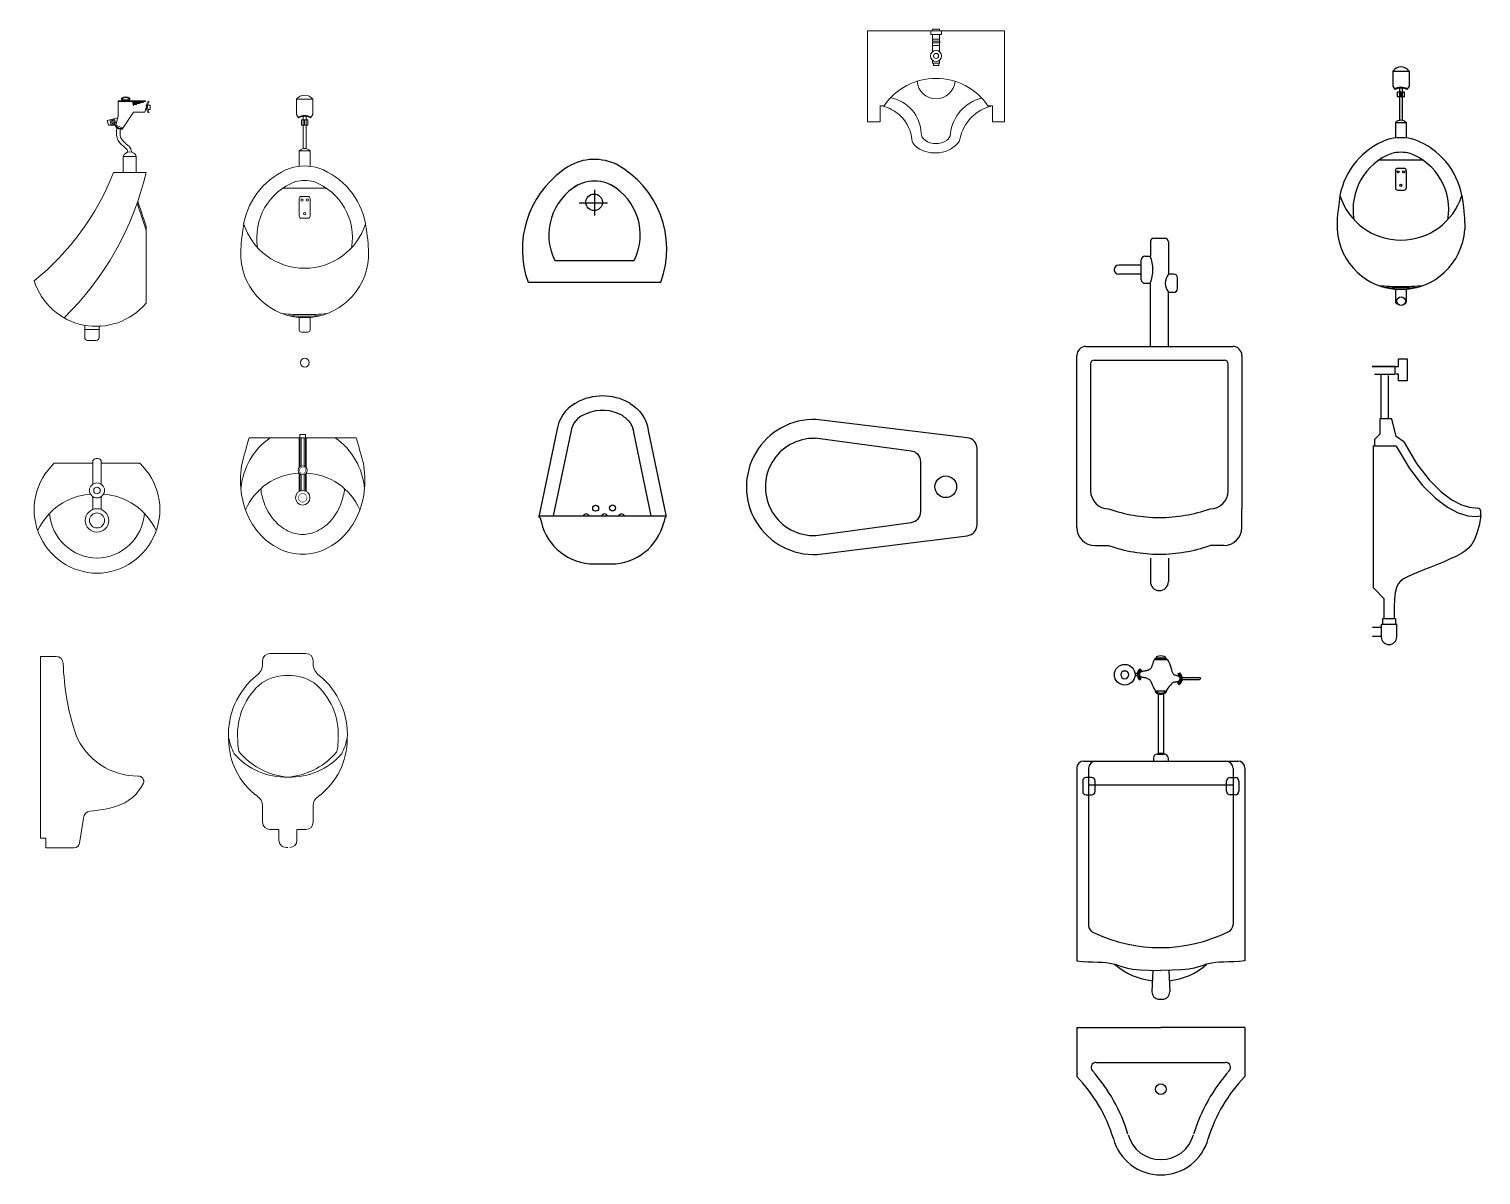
# Model space of a CAD drawing. Header units: inches. Extents: x 242965 to 445791, y 236206 to 423703.
# Drawn here: x 317651 to 321673, y 353736 to 356911 of the extents above; entities that cross this region are included whole.
import ezdxf

# ---------------------------------------------------------------- set-up
doc = ezdxf.new("R2010")
doc.units = ezdxf.units.IN
doc.header["$MEASUREMENT"] = 0
doc.layers.add('9', color=251, linetype='Continuous', lineweight=13)
for name, color, linetype in [('L1_', 7, 'Continuous'), ('SEC-VS2', 7, 'Continuous'), ('THIET-BI', 21, 'Continuous')]:
    doc.layers.add(name, color=color, linetype=linetype)

# ---------------------------------------------------------------- blocks, each defined once
blk = doc.blocks.new('A$C4B735736')
at = {"layer": 'THIET-BI'}
for p, q in [((199.8, 256), (199.8, 184)), ((157.8, 220), (235.8, 220)), ((89.8, 60), (310, 60))]:
    blk.add_line(p, q, dxfattribs=at)
blk.add_lwpolyline([(247.6, 331.1, 0.268007), (111.4, 308.7, 0.334548), (15.8, 0), (383.9, 0, 0.372324), (260.1, 326.4, 0.066802)], format="xyb", close=True, dxfattribs=at)
blk.add_circle((198.8, 221), 23, dxfattribs=at)
for centre, radius, start, end in [((231.9, 130.6), 158.7, 119.1032, 206.414), ((199.9, 180), 100, 51.3459, 129.0618), ((167.9, 130.6), 158.7, 333.586, 60.7014)]:
    blk.add_arc(centre, radius, start, end, dxfattribs=at)
blk = doc.blocks.new('A$C48CF390D')
at = {"layer": 'SEC-VS2', "color": 2}
for p, q in [((154.2, 649.7), (199.4, 649.7)), ((154.2, 649.7), (154.2, 607.9)), ((199.4, 649.7), (199.4, 607.9)), ((154.2, 607.9), (160.3, 598.4)), ((199.4, 607.9), (193.4, 598.4)), ((167.8, 592.6), (185.6, 592.6)), ((167.8, 578.2), (167.8, 592.6)), ((185.6, 578.2), (167.8, 578.2)), ((172.8, 602.5), (172.8, 513.3)), ((172.8, 598.1), (172.8, 597.7)), ((176.8, 592.6), (176.8, 578.2)), ((176.8, 592.6), (176.8, 578.2)), ((180.8, 602.5), (180.8, 513.3)), ((185.6, 592.6), (185.6, 578.2)), ((161.8, 507.2), (191.8, 507.2)), ((161.8, 507.2), (161.8, 464.2)), ((191.8, 507.2), (191.8, 464.2)), ((117, 403.9), (236.6, 403.9)), ((5.4, 286.5), (3.5, 272)), ((7.9, 305.1), (5.4, 286.5)), ((345.7, 305.1), (348.3, 286.5)), ((348.3, 286.5), (350.2, 272)), ((0.6, 242.5), (0.3, 233.6)), ((1.2, 251.1), (0.6, 242.5)), ((2.1, 260.5), (1.2, 251.1)), ((3.5, 272), (2.1, 260.5)), ((350.2, 272), (351.5, 260.5)), ((351.5, 260.5), (352.5, 251.1)), ((352.5, 251.1), (353.1, 242.5)), ((353.1, 242.5), (353.4, 233.6)), ((0.1, 223.4), (0, 210.7)), ((0.3, 233.6), (0.1, 223.4)), ((353.4, 233.6), (353.6, 223.4)), ((353.6, 223.4), (353.6, 210.7)), ((161.8, 45.4), (161.8, 10.7)), ((191.8, 45.4), (191.8, 10.7))]:
    blk.add_line(p, q, dxfattribs=at)
at = {"layer": 'SEC-VS2', "color": 1}
for p, q in [((161.8, 374.8), (161.8, 326.3)), ((167.8, 380.8), (185.8, 380.8)), ((191.8, 374.8), (191.8, 326.3)), ((167.8, 320.3), (185.8, 320.3))]:
    blk.add_line(p, q, dxfattribs=at)
for centre in [(169.3, 370.8), (184.3, 370.8), (176.8, 333.1)]:
    blk.add_circle(centre, 3.05, dxfattribs=at)
at = {"layer": 'SEC-VS2', "color": 2}
blk.add_circle((177.5, 12.1), 12.1, dxfattribs=at)
for centre, radius, start, end in [((176.8, 633.6), 27.8, 35.5654, 144.4346), ((176.8, 569.1), 35.7, 60.6303, 119.3697), ((176.8, 569.1), 33.7, 60.6303, 119.3697), ((176.8, 493.3), 20.4, 42.6743, 137.3257), ((210.1, 266.7), 205.8, 110.7185, 169.2218), ((176.8, 329.3), 135.7, 73.0525, 106.9475), ((143.6, 266.7), 205.8, 10.7782, 69.2815), ((210.1, 266.7), 165.8, 110.7185, 189.8295), ((186.7, 250.1), 175.2, 93.2216, 101.6093), ((167, 250.1), 175.2, 78.3907, 86.7784), ((143.6, 266.7), 165.8, 350.1705, 69.2815), ((176.8, 358.6), 177.2, 197.5678, 342.4322), ((176.8, 221.9), 177.2, 183.6273, 356.3727), ((171, 591.9), 538.9, 264.0071, 270.6147), ((171, 591.9), 542.9, 265.9232, 270.6147), ((182.6, 591.9), 538.9, 269.3853, 275.9929), ((182.6, 591.9), 542.9, 269.3853, 274.0768), ((167.8, 10.7), 6, 180, 270), ((185.8, 10.7), 6, 283.6518, 0)]:
    blk.add_arc(centre, radius, start, end, dxfattribs=at)
at = {"layer": 'SEC-VS2', "color": 1}
for centre, start, end in [((167.8, 374.8), 90, 180), ((185.8, 374.8), 0, 90), ((167.8, 326.3), 180, 270), ((185.8, 326.3), 270, 0)]:
    blk.add_arc(centre, 6, start, end, dxfattribs=at)
blk = doc.blocks.new('41')
at = {"layer": 'L1_', "color": 4, "linetype": 'Continuous'}
for p, q in [((0.2036, 0.9666), (0.2036, 0.9266)), ((0.2136, 0.9766), (0.2436, 0.9766)), ((0.2536, 0.9666), (0.2536, 0.8766)), ((0.1886, 0.9266), (0.2036, 0.9266)), ((0.1786, 0.9016), (0.1161, 0.9016)), ((0.1786, 0.8616), (0.1786, 0.9166)), ((0.1786, 0.8766), (0.1161, 0.8766)), ((0.1886, 0.8516), (0.2036, 0.8516)), ((0.2036, 0.6766), (0.2036, 0.8516)), ((0.2686, 0.8766), (0.2536, 0.8766)), ((0.2786, 0.8366), (0.2786, 0.8666)), ((0.2536, 0.6766), (0.2536, 0.8266)), ((0.2536, 0.8266), (0.2686, 0.8266)), ((0, 0.2266), (0, 0.6516)), ((0.025, 0.6766), (0.4322, 0.6766)), ((0.4572, 0.6516), (0.4572, 0.2266)), ((0.0381, 0.6285), (0.0381, 0.2766)), ((0.0481, 0.6385), (0.4091, 0.6385)), ((0.4191, 0.2766), (0.4191, 0.6285)), ((0, 0.175), (0, 0.2266)), ((0.4572, 0.175), (0.4572, 0.2266)), ((0.05, 0.125), (0.0881, 0.125)), ((0.4072, 0.125), (0.3691, 0.125)), ((0.2036, 0.09), (0.2036, 0.025)), ((0.2536, 0.0899), (0.2536, 0.025))]:
    blk.add_line(p, q, dxfattribs=at)
for points in [[(0.0881, 0.2266, 0.08485), (0.2286, 0.2026, 0.08485), (0.3691, 0.2266)], [(0.0881, 0.125, 0.08485), (0.2286, 0.101, 0.08485), (0.3691, 0.125)]]:
    blk.add_lwpolyline(points, format="xyb", dxfattribs=at)
for centre, radius, start, end in [((0.2136, 0.9666), 0.01, 90, 180), ((0.2436, 0.9666), 0.01, 0, 90), ((0.1886, 0.9166), 0.01, 90, 180), ((0.1082, 0.8891), 0.1025, 338.5431, 21.4569), ((0.1161, 0.8891), 0.0125, 90, 270), ((0.1886, 0.8616), 0.01, 180, 270), ((0.2853, 0.8516), 0.0403, 141.7079, 218.2921), ((0.2686, 0.8666), 0.01, 0, 90), ((0.2686, 0.8366), 0.01, 270, 0), ((0.025, 0.6516), 0.025, 90, 180), ((0.4322, 0.6516), 0.025, 0, 90), ((0.0481, 0.6285), 0.01, 90, 180), ((0.4091, 0.6285), 0.01, 0, 90), ((0.0881, 0.2766), 0.05, 180, 270), ((0.3691, 0.2766), 0.05, 270, 0), ((0.05, 0.175), 0.05, 180, 270), ((0.4072, 0.175), 0.05, 270, 0), ((0.2286, 0.025), 0.025, 180, 0)]:
    blk.add_arc(centre, radius, start, end, dxfattribs=at)
blk = doc.blocks.new('BI-S02')
for p, q in [((27.2, 428.6), (103.3, 428.6)), ((27.2, 426.6), (103.3, 426.6)), ((36.2, 432), (36.2, 435.6)), ((36.2, 432), (59.9, 432)), ((42.1, 432), (42.1, 428.6)), ((54.1, 432), (54.1, 428.6)), ((59.9, 432), (59.9, 435.6)), ((69.7, 415.4), (67.3, 426.6)), ((67.7, 424.6), (97.3, 424.6)), ((68.4, 421.6), (88.3, 421.6)), ((69, 418.6), (79.3, 418.6)), ((69.7, 415.6), (70.3, 415.6)), ((106.7, 404.6), (103, 404.6)), ((103.3, 426.6), (103.3, 428.6)), ((104, 417.2), (106.2, 417.2)), ((109.3, 417.2), (116.3, 417.2)), ((116.3, 404.6), (109.8, 404.6)), ((110.7, 428.4), (113.2, 426.8)), ((116.3, 417.2), (116.3, 404.6)), ((26, 381.8), (-3.2, 374.2)), ((-3.2, 374.2), (0.4, 361.4)), ((110.9, 395.3), (113.5, 396.7)), ((0.4, 361.4), (20.5, 361.7)), ((20.5, 361.7), (20.1, 358.4)), ((40.6, 352.8), (38.9, 350.3)), ((41.6, 274.5), (77.6, 274.5)), ((41.6, 274.5), (41.6, 230.2)), ((77.6, 274.5), (77.6, 230.2)), ((14.6, 230.2), (104.6, 230.2)), ((104.6, 82), (104.6, -131.8)), ((-65.4, -193), (-65.4, -226.8)), ((-25.4, -195.7), (-25.4, -226.8)), ((-65.4, -204.8), (-25.4, -204.8)), ((-57.4, -234.8), (-33.4, -234.8))]:
    blk.add_line(p, q)
for points in [[(104.6, 410.2), (101, 397.5), (87.6, 397.5), (69.7, 397.5), (40.6, 352.8), (20.5, 361.7), (27.2, 386.3), (27.2, 428.6)], [(24.1, 354.1), (23.2, 346.8), (22.7, 340.2), (22.9, 334.7), (23.5, 330), (24.5, 326.1), (25.8, 322.6), (27.4, 319.4), (29.4, 316.4), (31.5, 313.5), (33.8, 310.8), (36.1, 308.3), (38.5, 306), (40.9, 303.8), (43.1, 301.9), (45.2, 300.1), (47.1, 298.5), (49, 296.9), (50.6, 295), (52.2, 292.8), (53.4, 290.2), (54.5, 287.1)], [(33.6, 350.2), (33.1, 346.8), (32.6, 341.2), (32.5, 336.4), (32.9, 332.4), (33.8, 329), (35, 326), (36.5, 323.4), (38.2, 321), (40.1, 318.6), (42.2, 316.4), (44.4, 314.2), (46.6, 312.2), (48.9, 310.2), (51.1, 308.3), (53.4, 306.5), (55.5, 304.8), (57.4, 303.1), (59.1, 301.1), (60.7, 298.8), (62.2, 295.7), (63.7, 291.7), (64.8, 287.2)], [(79.6, 144.9), (83.4, 134.1), (86.4, 125.4), (88.9, 118.1), (91.3, 111.2), (93.7, 103.9), (96.6, 95.3), (100.1, 84.5), (104.6, 70.6)], [(81.4, 150.2), (85.7, 138), (89, 128.5), (91.7, 120.8), (94, 114.1), (96.1, 107.7), (98.4, 100.8), (101.2, 92.4), (104.6, 82)]]:
    blk.add_lwpolyline(points)
at = {"const_width": 0.05}
blk.add_lwpolyline([(69.7, 415.4), (103.3, 426.6), (104.6, 410.2)], dxfattribs=at)
for centre, radius, start, end in [((48.1, 422.6), 17.6, 47.634, 132.366), ((48.1, 422.6), 15.1, 38.2642, 141.7358), ((135.7, 412), 29.9, 146.6762, 213.9979), ((135.7, 412), 26.9, 146.6762, 214.5685), ((-36.7, 359.2), 44.1, 3.0355, 22.5595), ((-33.2, 359.2), 44.1, 3.1109, 23.7295), ((-29.7, 359.2), 44.1, 3.1864, 24.9032), ((-26.2, 359.2), 44.1, 3.2619, 26.0813), ((-22.7, 359.2), 44.1, 6.426, 27.2643), ((35.9, 369.2), 19.1, 214.5891, 279.0876), ((35.9, 369.2), 17.1, 205.9931, 286.1106), ((59.6, 269.2), 18.8, 16.4728, 163.5272), ((-654.7, 490.4), 718, 308.7322, 338.7601), ((-704.6, 421.3), 831.5, 314.4435, 346.7155), ((-33.3, -15.4), 180.5, 197.5393, 319.824), ((-57.4, -226.8), 8, 180, 270), ((-33.4, -226.8), 8, 270, 0)]:
    blk.add_arc(centre, radius, start, end)
blk = doc.blocks.new('BI-F02')
for p, q in [((21.4, 408.1), (66.6, 408.1)), ((21.4, 408.1), (21.4, 366.2)), ((66.6, 408.1), (66.6, 366.2)), ((21.4, 366.2), (27.4, 356.8)), ((66.6, 366.2), (60.5, 356.8)), ((35, 350.9), (52.8, 350.9)), ((35, 336.5), (35, 350.9)), ((52.8, 336.5), (35, 336.5)), ((40, 360.9), (40, 271.7)), ((40, 356.5), (40, 356.1)), ((44, 350.9), (44, 336.5)), ((44, 350.9), (44, 336.5)), ((48, 360.9), (48, 271.7)), ((52.8, 350.9), (52.8, 336.5)), ((29, 265.5), (59, 265.5)), ((29, 265.5), (29, 222.6)), ((59, 265.5), (59, 222.6)), ((-15.8, 162.2), (103.8, 162.2)), ((29, 133.1), (29, 84.7)), ((35, 139.1), (53, 139.1)), ((59, 133.1), (59, 84.7)), ((-127.5, 44.8), (-129.4, 30.3)), ((-124.9, 63.5), (-127.5, 44.8)), ((35, 78.7), (53, 78.7)), ((212.9, 63.5), (215.4, 44.8)), ((215.4, 44.8), (217.3, 30.3)), ((-132.3, 0.8), (-132.6, -8.1)), ((-131.7, 9.4), (-132.3, 0.8)), ((-130.7, 18.9), (-131.7, 9.4)), ((-129.4, 30.3), (-130.7, 18.9)), ((217.3, 30.3), (218.7, 18.9)), ((218.7, 18.9), (219.6, 9.4)), ((219.6, 9.4), (220.2, 0.8)), ((220.2, 0.8), (220.5, -8.1)), ((-132.6, -8.1), (-132.8, -18.3)), ((-132.8, -18.3), (-132.8, -30.9)), ((220.5, -8.1), (220.7, -18.3)), ((220.7, -18.3), (220.8, -30.9)), ((29, -196.3), (29, -230.9)), ((59, -196.3), (59, -230.9)), ((35, -236.9), (53, -236.9))]:
    blk.add_line(p, q)
for centre, radius in [((36.5, 129.1), 3.05), ((51.5, 129.1), 3.05), ((44, 91.4), 3.05), ((44.6, -321.6), 12.1)]:
    blk.add_circle(centre, radius)
for centre, radius, start, end in [((44, 391.9), 27.8, 35.5654, 144.4346), ((44, 327.4), 35.7, 60.6303, 119.3697), ((44, 327.4), 33.7, 60.6303, 119.3697), ((44, 251.7), 20.4, 42.6743, 137.3257), ((77.2, 25), 205.8, 110.7185, 169.2218), ((44, 87.7), 135.7, 73.0525, 106.9475), ((10.7, 25), 205.8, 10.7782, 69.2815), ((77.2, 25), 165.8, 110.7185, 189.8295), ((53.8, 8.4), 175.2, 93.2216, 101.6093), ((34.1, 8.4), 175.2, 78.3907, 86.7784), ((10.7, 25), 165.8, 350.1705, 69.2815), ((35, 133.1), 6, 90, 180), ((53, 133.1), 6, 0, 90), ((35, 84.7), 6, 180, 270), ((53, 84.7), 6, 270, 0), ((44, 117), 177.2, 197.5678, 342.4322), ((44, -19.7), 177.2, 183.6273, 356.3727), ((38.2, 350.3), 538.9, 264.0071, 270.6147), ((38.2, 350.3), 542.9, 265.9232, 270.6147), ((49.8, 350.3), 542.9, 269.3853, 274.0768), ((49.8, 350.3), 538.9, 269.3853, 275.9929), ((35, -230.9), 6, 180, 270), ((53, -230.9), 6, 270, 0)]:
    blk.add_arc(centre, radius, start, end)
blk = doc.blocks.new('A$C7F591A08')
for p, q in [((229.1, 1075.3), (329.1, 1075.3)), ((429.1, 1075.3), (329.1, 1075.3)), ((189.1, 1018.5), (189.1, 1035.3)), ((469.1, 1018.5), (469.1, 1035.3)), ((189.1, 232.2), (189.1, 140)), ((469.1, 232.2), (469.1, 140)), ((229.1, 100), (279.1, 100)), ((279.1, 100), (279.1, 40)), ((429.1, 100), (379.1, 100)), ((379.1, 100), (379.1, 40)), ((319.1, 0), (329.1, 0))]:
    blk.add_line(p, q)
for centre, radius, start, end in [((229.1, 1035.3), 40, 90, 180), ((429.1, 1035.3), 40, 0, 90), ((109.1, 1018.5), 80, 305.3767, 0), ((549.1, 1018.5), 80, 180, 234.6233), ((417.8, 628), 417.9, 128.89352, 183.44928), ((418.1, 628), 368.2, 129.40732, 183.43938), ((329.1, 682.1), 272.1, 90, 122.13591), ((329.1, 682.1), 272.1, 57.86409, 90), ((240.1, 628), 368.2, 356.56062, 50.59268), ((240.4, 628), 417.9, 356.55072, 51.10648), ((369.1, 685.3), 376.4, 191.53354, 206.08952), ((395.5, 600.6), 394.8, 179.66605, 233.38354), ((396.3, 600.6), 345.6, 179.6221, 189.85849), ((262.7, 600.6), 394.8, 306.61646, 0.33395), ((262, 600.6), 345.6, 350.14151, 0.3779), ((289.2, 685.3), 376.4, 333.91048, 348.46646), ((316.1, 768.7), 378.4, 221.12516, 271.99579), ((95.2, 548.3), 40, 189.85849, 230.785), ((361.5, 785.2), 396, 222.57231, 265.33419), ((342.2, 768.6), 378.4, 268.05555, 318.87727), ((296.6, 785.4), 396.2, 274.73869, 317.42165), ((563.1, 548.3), 40, 309.215, 350.14151), ((129.1, 232.2), 60, 0, 59.0097), ((529.1, 232.2), 60, 120.9903, 180), ((229.1, 140), 40, 180, 270), ((429.1, 140), 40, 270, 0), ((319.1, 40), 40, 180, 270), ((339.1, 40), 40, 270, 0)]:
    blk.add_arc(centre, radius, start, end)
blk = doc.blocks.new('A$C67493A93')
for p, q in [((0, 1060), (0, 52.7)), ((0, 1060), (86.8, 1060)), ((240, 163.4), (217.3, 25.1)), ((0, 52.7), (30.3, 52.7)), ((30.3, 52.7), (30.3, 0)), ((30.3, 0), (187.7, 0))]:
    blk.add_line(p, q)
for centre, radius, start, end in [((86.8, 1020), 40, 1.73841, 90), ((1516.8, 1063.4), 1390.7, 181.73841, 198.25655), ((539.6, 767.7), 370.8, 202.17237, 270.49631), ((351, 464.8), 245.2, 286.66113, 334.13662), ((543, 366.9), 30, 342.53278, 90.49631), ((280, 163.4), 40, 95.68455, 180), ((239.2, 812.1), 610, 273.45886, 287.36692), ((187.7, 30), 30, 270, 350.68417)]:
    blk.add_arc(centre, radius, start, end)
blk = doc.blocks.new('A$C16485608')
at = {"linetype": 'Continuous'}
for points in [[(162.3, 305), (55.6, 305, 0.676244), (175, 0, 0.676244)], [(186, 246.8), (186, 308.6, 0.414214), (176.3, 318.3), (174.1, 318.3), (172, 318.3, 0.414214), (162.3, 308.6), (162.3, 246.8)], [(186, 305), (292.7, 305, -0.676244), (173.3, 0, -0.676244)], [(162.3, 176.8), (162.3, 212.5, -0.414214)], [(186, 176.8), (186, 212.5, 0.414214)]]:
    blk.add_lwpolyline(points, format="xyb", dxfattribs=at)
for centre, radius in [((174.1, 229.7), 20.8), ((174.1, 229.7), 9.16), ((174.1, 146.5), 32.5), ((174.1, 146.5), 20.8)]:
    blk.add_circle(centre, radius, dxfattribs=at)
for centre, radius, start, end in [((168.1, 45.9), 173.8, 93.959, 155.0094), ((180.2, 45.9), 173.8, 24.9906, 86.041), ((176.5, 176.5), 134.5, 184.521, 269.5061), ((171.8, 176.5), 134.5, 270.4939, 355.479)]:
    blk.add_arc(centre, radius, start, end, dxfattribs=at)
blk = doc.blocks.new('BI-P02')
for p, q in [((-134.6, 170.3), (161.8, 170.3)), ((3.6, 170.3), (3.6, 87.7)), ((3.6, 170.3), (3.6, 88.2)), ((5.3, 179.4), (5.3, 170.3)), ((5.3, 179.4), (21.8, 179.4)), ((5.6, 170.3), (5.6, 89.9)), ((9.6, 170.3), (9.6, 92.2)), ((17.6, 170.3), (17.6, 92.3)), ((21.6, 170.3), (21.6, 90.2)), ((21.8, 179.4), (21.8, 170.3)), ((23.6, 170.3), (23.6, 88.2)), ((23.6, 170.3), (23.6, 88.2)), ((9.6, 87.9), (9.6, 87.7)), ((17.6, 87.9), (17.6, 87.7)), ((3.6, 72.2), (3.6, 21.4)), ((5.6, 70.7), (5.6, 22.4)), ((9.6, 68.4), (9.6, 23.7)), ((17.6, 68.3), (17.6, 23.7)), ((21.6, 70.4), (21.6, 22.4)), ((23.6, 72.2), (23.6, 21.4))]:
    blk.add_line(p, q)
for points in [[(-158.9, 52, 0.084252), (-145.4, -27.8, 0.09141), (-108.4, -92.6, 0.103767), (-50.9, -137.5, 0.11459), (13.6, -152.5, 0.11459), (78, -137.5, 0.103767), (135.5, -92.6, 0.09141), (172.5, -27.8, 0.084252), (186.1, 52, 0.084252), (172.5, 131.7, 0.022878), (161.8, 170.3, 0.102436)], [(-134.6, 170.3, 0.022878), (-145.4, 131.7, 0.084252), (-158.9, 52, 0.075162)], [(171.9, -29.5, 0.288772), (23.6, 72.2, 0.289057)], [(-102.5, 29.2, 0.0535), (-93.5, -9.6, 0.09141), (-66.4, -57.1, 0.103767), (-26.7, -88.1, 0.11459), (13.6, -97.5, 0.11459), (53.8, -88.1, 0.103767), (93.5, -57.1, 0.09141), (120.6, -9.6, 0.0535), (129.7, 29.2, 0.084252)]]:
    blk.add_lwpolyline(points, format="xyb")
for points, const_width in [([(4.9, 80.3, 1), (21.9, 80.3, 1)], 1), ([(22.3, 80.3, -1), (5.3, 80.3, -1)], 1), ([(1.7, 4, 1), (25.5, 4, 1)], 1.4)]:
    blk.add_lwpolyline(points, format="xyb", close=True, dxfattribs=dict(const_width=const_width))
for centre, radius in [((13.8, 80.3), 12.6), ((13.6, 4), 20.1)]:
    blk.add_circle(centre, radius)
for centre, radius, start, end in [((35.8, 12.1), 194.2, 125.472, 173.8444), ((-8.1, 12.4), 193.7, 4.8392, 54.6248), ((10.1, -96.4), 168.7, 92.2154, 156.6443)]:
    blk.add_arc(centre, radius, start, end)
blk = doc.blocks.new('A$C069912A0')
at = {"layer": 'THIET-BI'}
for p, q in [((209.4, 924.6), (210.1, 926.6)), ((210.1, 926.6), (210.7, 928.6)), ((210.7, 928.6), (211.4, 930.7)), ((211.4, 930.7), (212.2, 932.9)), ((213, 935.2), (213.9, 937.4)), ((213.9, 937.4), (215, 939.6)), ((215, 939.6), (217.4, 943.3)), ((216.1, 941.3), (250.6, 941.3)), ((217.4, 943.3), (248.9, 943.3)), ((248.9, 943.3), (251.5, 940.3)), ((251.5, 940.3), (253.2, 937.9)), ((253.2, 937.9), (254.7, 935.3)), ((254.7, 935.3), (256, 932.7)), ((256, 932.7), (257.2, 930.1)), ((257.2, 930.1), (258.1, 927.5)), ((258.1, 927.5), (259, 925.1)), ((138.3, 909.1), (128, 909.1)), ((168, 902.4), (161.5, 902.4)), ((168.2, 896.4), (161.6, 896.4)), ((174.2, 884.8), (178, 887.5)), ((178.8, 892.8), (174.5, 894.8)), ((174.6, 905.5), (177.5, 907.5)), ((174.7, 915.5), (178.3, 912.9)), ((177.5, 907.5), (179.2, 908.3)), ((180.6, 892.2), (178.8, 892.8)), ((179.2, 908.3), (181.1, 908.8)), ((182.6, 891.7), (180.6, 892.2)), ((181.1, 908.8), (183.1, 909.3)), ((184.7, 891.3), (182.6, 891.7)), ((183.1, 909.3), (185.3, 909.6)), ((186.8, 891), (184.7, 891.3)), ((185.3, 909.6), (187.5, 909.9)), ((189, 890.6), (186.8, 891)), ((187.5, 909.9), (189.7, 910.1)), ((191.1, 890.2), (189, 890.6)), ((189.7, 910.1), (191.9, 910.5)), ((193.2, 889.6), (191.1, 890.2)), ((191.9, 910.5), (193.9, 910.9)), ((195.2, 888.9), (193.2, 889.6)), ((193.9, 910.9), (195.9, 911.4)), ((197.1, 888.1), (195.2, 888.9)), ((195.9, 911.4), (197.7, 911.9)), ((198.9, 887.1), (197.1, 888.1)), ((197.7, 911.9), (199.4, 912.6)), ((200.6, 886), (198.9, 887.1)), ((199.4, 912.6), (201, 913.5)), ((202.2, 884.7), (200.6, 886)), ((201, 913.5), (202.5, 914.4)), ((202.5, 914.4), (203.8, 915.5)), ((203.8, 915.5), (205, 916.7)), ((205, 916.7), (206.1, 918)), ((206.1, 918), (207, 919.5)), ((207, 919.5), (207.9, 921.1)), ((207.9, 921.1), (208.6, 922.8)), ((208.6, 922.8), (209.4, 924.6)), ((259, 925.1), (259.8, 922.7)), ((259.8, 922.7), (260.5, 920.4)), ((260.5, 920.4), (261.1, 918.2)), ((261.1, 918.2), (261.6, 916.1)), ((261.6, 916.1), (262.2, 914.1)), ((262.2, 914.1), (262.7, 912.1)), ((262.7, 912.1), (263.3, 910.3)), ((263.3, 910.3), (263.8, 908.5)), ((263.8, 908.5), (264.5, 906.8)), ((264.5, 906.8), (265.2, 905.2)), ((265.2, 905.2), (266, 903.7)), ((266, 903.7), (266.9, 902.3)), ((266.9, 902.3), (268, 901.1)), ((268, 901.1), (269.2, 900.1)), ((269.2, 900.1), (270.6, 899.2)), ((270.6, 899.2), (272.2, 898.5)), ((272.2, 898.5), (273.9, 898)), ((273.9, 898), (275.6, 897.5)), ((275.6, 897.5), (277.4, 897)), ((277.4, 897), (279.2, 896.5)), ((279.2, 896.5), (280.8, 895.9)), ((280, 901.3), (285.3, 904.6)), ((280.8, 895.9), (285.4, 893.5)), ((292, 891.4), (340.5, 891.4)), ((292.1, 886.4), (340.5, 886.4)), ((342.5, 889.4), (342.5, 888.4)), ((203.6, 883.2), (202.2, 884.7)), ((204.9, 881.6), (203.6, 883.2)), ((206.1, 879.7), (204.9, 881.6)), ((207.2, 877.5), (206.1, 879.7)), ((208.4, 875.1), (207.2, 877.5)), ((209.7, 872.2), (208.4, 875.1)), ((211.2, 868.8), (209.7, 872.2)), ((213, 864.8), (211.2, 868.8)), ((215.2, 860.2), (213, 864.8)), ((218, 854.9), (215.2, 860.2)), ((218, 854.9), (248, 854.9)), ((218, 854.9), (218, 850.8)), ((225.5, 846.6), (225.5, 680.4)), ((240.5, 846.6), (240.5, 680.4)), ((252.7, 861.5), (248, 854.9)), ((248, 854.9), (248, 850.8)), ((256.5, 866.7), (252.7, 861.5)), ((259.5, 870.6), (256.5, 866.7)), ((262, 873.4), (259.5, 870.6)), ((264.1, 875.4), (262, 873.4)), ((265.9, 876.7), (264.1, 875.4)), ((267.5, 877.5), (265.9, 876.7)), ((269.2, 878), (267.5, 877.5)), ((271, 878.4), (269.2, 878)), ((272.9, 878.7), (271, 878.4)), ((274.8, 879), (272.9, 878.7)), ((276.8, 879.3), (274.8, 879)), ((278.7, 879.8), (276.8, 879.3)), ((280.4, 880.4), (278.7, 879.8)), ((279.6, 875.5), (285, 872.2)), ((285.1, 882.6), (280.4, 880.4)), ((20, 660), (433, 660)), ((213, 669.1), (213, 660)), ((223, 679.1), (243, 679.1)), ((253, 669.1), (253, 660)), ((433, 660), (446, 660)), ((0, 640), (0, 106)), ((16.6, 604.6), (16.6, 576.1)), ((41, 614.6), (26.6, 614.6)), ((33, 640), (33, 204)), ((51, 576.1), (51, 604.6)), ((415, 576.1), (415, 604.6)), ((425, 614.6), (439.4, 614.6)), ((433, 640), (433, 205.9)), ((449.4, 604.6), (449.4, 576.1)), ((466, 640), (466, 106)), ((26.6, 566.1), (41, 566.1)), ((33, 594), (433, 594)), ((439.4, 566.1), (425, 566.1)), ((0, 106), (15.9, 104.7)), ((15.9, 104.7), (30.9, 103.9)), ((30.9, 103.9), (44.9, 103.3)), ((58.1, 102.9), (70.2, 102.3)), ((70.2, 102.3), (81.5, 101.5)), ((81.5, 101.5), (91.8, 100.2)), ((91.8, 100.2), (101.1, 98.4)), ((101.1, 98.4), (109.7, 95.8)), ((109.7, 95.8), (118.3, 92.8)), ((118.3, 92.8), (128.2, 89.5)), ((128.2, 89.5), (140.3, 86.3)), ((140.3, 86.3), (155.8, 83.5)), ((155.8, 83.5), (175.7, 81.3)), ((175.7, 81.3), (201.1, 80.1)), ((290.3, 81.3), (264.9, 80.1)), ((310.2, 83.5), (290.3, 81.3)), ((325.7, 86.3), (310.2, 83.5)), ((337.8, 89.5), (325.7, 86.3)), ((347.7, 92.8), (337.8, 89.5)), ((356.3, 95.8), (347.7, 92.8)), ((364.9, 98.4), (356.3, 95.8)), ((374.2, 100.2), (364.9, 98.4)), ((384.5, 101.5), (374.2, 100.2)), ((395.8, 102.3), (384.5, 101.5)), ((407.9, 102.9), (395.8, 102.3)), ((421.1, 103.3), (407.9, 102.9)), ((435.1, 103.9), (421.1, 103.3)), ((450.1, 104.7), (435.1, 103.9)), ((466, 106), (450.1, 104.7)), ((201.1, 80.1), (233, 80)), ((211.1, 80), (208.3, 20.7)), ((264.9, 80.1), (233, 80)), ((254.9, 80), (257.7, 20.7)), ((228.3, 0), (237.7, 0))]:
    blk.add_line(p, q, dxfattribs=at)
for points in [[(212.2, 932.9), (213, 935.2)], [(44.9, 103.3), (58.1, 102.9)]]:
    blk.add_lwpolyline(points, dxfattribs=at)
blk.add_circle((133.1, 899.1), 28.6, dxfattribs=at)
for centre, radius, start, end in [((233.1, 932.3), 19.2, 34.7775, 145.2225), ((233.1, 900.6), 45.4, 69.7225, 110.2775), ((133.1, 899.1), 11.2, 0, 180), ((133.1, 899.1), 11.2, 180, 0), ((189.1, 900), 21.2, 132.7798, 225.4642), ((192.1, 900), 21.2, 137.5621, 220.7031), ((195.1, 900), 21.2, 142.2972, 215.9769), ((269.9, 888.5), 16.3, 306.6363, 51.8745), ((269.9, 888.5), 19.3, 310.2024, 48.6401), ((269.9, 888.5), 22.3, 312.7601, 46.313), ((340.5, 889.4), 2, 0, 90), ((340.5, 888.4), 2, 270, 0), ((233, 868.7), 20.4, 222.5728, 317.4272), ((233, 868.7), 23.4, 230.0679, 309.9321), ((20, 640), 20, 90, 180), ((53, 640), 20, 90, 180), ((223, 669.1), 10, 90, 180), ((233, 662.8), 19.1, 58.4903, 121.5097), ((243, 669.1), 10, 0, 90), ((413, 640), 20, 0, 90), ((446, 640), 20, 0, 90), ((26.6, 604.6), 10, 90, 180), ((41, 604.6), 10, 0, 90), ((425, 604.6), 10, 90, 180), ((439.4, 604.6), 10, 0, 90), ((26.6, 576.1), 10, 180, 270), ((41, 576.1), 10, 270, 0), ((425, 576.1), 10, 180, 270), ((439.4, 576.1), 10, 270, 0), ((53, 204), 20, 180, 252.0175), ((413, 205.9), 20, 288.5636, 0), ((231.2, 568), 425, 244.2979, 296.2832), ((229.3, 238.5), 188.1, 228.6844, 264.0407), ((236.7, 238.5), 188.1, 275.9593, 311.3156), ((228.3, 20), 20, 177.9422, 270), ((237.7, 20), 20, 270, 2.0578)]:
    blk.add_arc(centre, radius, start, end, dxfattribs=at)
blk = doc.blocks.new('A$C33087201')
at = {"layer": 'THIET-BI'}
for p, q in [((0, 289.6), (165, 289.6)), ((0, 289.6), (0, 193.2)), ((330, 289.6), (165, 289.6)), ((330, 289.6), (330, 193.2)), ((38.1, 220.9), (291.9, 220.9))]:
    blk.add_line(p, q, dxfattribs=at)
blk.add_circle((165, 168.2), 10.4, dxfattribs=at)
for centre, radius, start, end in [((38.1, 210.9), 10, 90, 221.8242), ((-215.7, -16.2), 330.6, 16.9059, 41.8242), ((545.7, -16.2), 330.6, 138.1758, 163.0941), ((291.9, 210.9), 10, 318.1758, 90), ((-215.7, -16.2), 300.6, 16.9059, 44.1446), ((545.7, -16.2), 300.6, 135.8554, 163.0941), ((164.8, 96.2), 96.2, 195.0681, 270.0943), ((164.8, 96.2), 66.2, 195.0681, 270.0943), ((165.2, 96.2), 66.2, 269.9057, 344.9319), ((165.2, 96.2), 96.2, 269.9057, 344.9319)]:
    blk.add_arc(centre, radius, start, end, dxfattribs=at)
blk = doc.blocks.new('A$C09615EBA')
at = {"layer": 'THIET-BI'}
for p, q in [((611.7, 323.2), (193.5, 373.9)), ((456.5, 286.2), (190.2, 321.6)), ((638.8, 81.7), (638.8, 293.3)), ((482.8, 118.4), (482.8, 256.5)), ((192.4, 52.4), (456.6, 88.6)), ((196.3, 0.1), (611.8, 51.8))]:
    blk.add_line(p, q, dxfattribs=at)
blk.add_circle((552.1, 187.5), 30, dxfattribs=at)
for centre, radius, start, end in [((187, 186.9), 187.1, 88.0021, 272.845), ((608.8, 293.3), 30, 0, 84.4352), ((187, 186.9), 134.7, 88.6401, 272.3276), ((452.8, 256.5), 30, 0, 82.8923), ((452.8, 118.4), 30, 277.3407, 0), ((608.8, 81.7), 30, 275.7388, 0)]:
    blk.add_arc(centre, radius, start, end, dxfattribs=at)
blk = doc.blocks.new('A$C25375059')
at = {"layer": 'THIET-BI'}
for p, q in [((100.4, 444.8), (103.2, 446.3)), ((252.6, 444.8), (249.9, 446.3)), ((0.4, 133.6), (352.7, 133.6)), ((4, 127.9), (7, 115.3)), ((349.1, 127.9), (346.1, 115.3)), ((152.9, 0), (200.1, 0))]:
    blk.add_line(p, q, dxfattribs=at)
for points in [[(100.4, 444.8, 0.237785), (50.1, 370.1), (1.1, 135.3)], [(252.6, 444.8, -0.237785), (302.9, 370.1), (352, 135.3)], [(131.1, 415.9, 0.293351), (88.6, 365.3), (40.1, 133.6)], [(233, 409.7, -0.236161), (262.3, 365), (310.7, 133.6)]]:
    blk.add_lwpolyline(points, format="xyb", dxfattribs=at)
for centre in [(157.4, 154.3), (204.1, 155.2)]:
    blk.add_circle(centre, 8.21, dxfattribs=at)
for centre, radius, start, end in [((176.5, 315.5), 150, 60.7349, 119.2651), ((176.5, 315.5), 110.3, 58.9375, 114.3507), ((4.4, 132.3), 4.4, 138.2137, 264.808), ((131.1, 130.5), 8.21, 21.633, 158.367), ((182, 130.5), 8.21, 21.633, 158.367), ((228.7, 130.5), 8.21, 21.633, 158.367), ((348.7, 132.3), 4.4, 275.192, 41.7863), ((152.9, 150), 150, 193.3839, 270), ((200.1, 150), 150, 270, 346.6161)]:
    blk.add_arc(centre, radius, start, end, dxfattribs=at)
blk = doc.blocks.new('A$C5E0821AE')
at = {"layer": 'THIET-BI'}
for p, q in [((0, 770.2), (72.5, 770.2)), ((63.5, 770.2), (0, 770.2)), ((63.5, 749), (63.5, 770.2)), ((72.5, 791.3), (96.7, 791.3)), ((72.5, 770.2), (72.5, 791.3)), ((96.7, 791.3), (96.7, 730.9)), ((6, 749), (63.5, 749)), ((24.2, 625.2), (24.2, 749)), ((45.3, 625.2), (45.3, 746)), ((72.5, 749), (66.5, 749)), ((72.5, 730.9), (72.5, 749)), ((96.7, 730.9), (72.5, 730.9)), ((21.2, 625.2), (21.2, 582.9)), ((54.4, 625.2), (21.2, 625.2)), ((66.5, 576.9), (54.4, 625.2)), ((21.2, 582.9), (6, 567.8)), ((6, 567.8), (6, 549.7)), ((87.1, 562.1), (66.5, 576.9)), ((66.5, 549.9), (1.1, 549.9)), ((3, 157.1), (3, 549.7)), ((66.5, 549.9), (103, 488.3)), ((87.1, 562.1), (122.9, 501.7)), ((103, 488.3), (139.4, 440.6)), ((122.9, 501.7), (157.5, 456.4)), ((157.5, 456.4), (190.4, 423.4)), ((139.4, 440.6), (174.7, 405.3)), ((174.7, 405.3), (208, 380.6)), ((190.4, 423.4), (220.7, 401)), ((208, 380.6), (238.2, 365)), ((220.7, 401), (247.3, 387.3)), ((238.2, 365), (264.5, 356.9)), ((247.3, 387.3), (269.4, 380.4)), ((269.4, 380.4), (292.2, 378)), ((301.1, 356.5), (301.1, 368)), ((264.5, 356.9), (285.7, 354.6)), ((285.7, 354.6), (301.1, 356.5)), ((295.7, 329.8), (289.8, 308.4)), ((301.1, 356.5), (295.7, 329.8)), ((283.2, 291.3), (275.7, 277.9)), ((289.8, 308.4), (283.2, 291.3)), ((231.4, 244.2), (215.9, 237.1)), ((245.1, 251.1), (231.4, 244.2)), ((256.8, 258.5), (245.1, 251.1)), ((266.9, 267.2), (256.8, 258.5)), ((275.7, 277.9), (266.9, 267.2)), ((144.4, 207.6), (127.3, 200.6)), ((162.4, 214.9), (144.4, 207.6)), ((180.8, 222.3), (162.4, 214.9)), ((198.8, 229.7), (180.8, 222.3)), ((215.9, 237.1), (198.8, 229.7)), ((71.6, 168.3), (66.8, 158.2)), ((78.2, 176), (71.6, 168.3)), ((86.9, 182.1), (78.2, 176)), ((98, 187.8), (86.9, 182.1)), ((111.6, 194), (98, 187.8)), ((127.3, 200.6), (111.6, 194)), ((33.2, 126.9), (3, 157.1)), ((33.2, 72), (33.2, 126.9)), ((61.7, 126.3), (60.7, 102.5)), ((63.6, 144.6), (61.7, 126.3)), ((66.8, 158.2), (63.6, 144.6)), ((60.7, 102.5), (60.4, 72)), ((24.8, 47.3), (0.9, 47.3)), ((24.8, 55.9), (24.8, 21.5)), ((68.8, 55.9), (24.8, 55.9)), ((29.6, 55.9), (29.6, 72.2)), ((29.6, 72.2), (64, 72.2)), ((64, 72.2), (64, 55.9)), ((67.9, 21.5), (67.9, 55.9)), ((24.8, 22.3), (0.9, 22.3))]:
    blk.add_line(p, q, dxfattribs=at)
for centre, radius, start, end in [((291.1, 368), 10, 0, 83.769), ((46.3, 21.5), 21.5, 180, 0)]:
    blk.add_arc(centre, radius, start, end, dxfattribs=at)

msp = doc.modelspace()

# ---------------------------------------------------------------- linework, layer by layer
at = {"layer": '9'}
for p, q in [((320353.662, 356906.357), (319973.662, 356906.357)), ((319973.662, 356906.357), (319973.662, 356654.4)), ((320149.545, 356896.319), (320149.545, 356906.199)), ((320153.783, 356896.319), (320149.545, 356896.319)), ((320153.783, 356911.139), (320173.556, 356911.139)), ((320153.783, 356906.552), (320153.783, 356911.139)), ((320153.783, 356896.319), (320173.556, 356896.319)), ((320153.783, 356848.33), (320153.783, 356896.319)), ((320173.556, 356911.139), (320173.556, 356906.357)), ((320173.556, 356896.319), (320178.5, 356896.319)), ((320173.556, 356896.319), (320173.556, 356848.33)), ((320178.5, 356896.319), (320178.5, 356906.357)), ((320353.662, 356654.4), (320353.662, 356906.357)), ((320173.671, 356872.52), (320153.783, 356872.52)), ((320153.845, 356877.89), (320173.671, 356877.89)), ((320153.845, 356865.911), (320173.556, 356865.911)), ((320153.913, 356882.65), (320173.575, 356882.65)), ((320173.671, 356877.89), (320173.671, 356872.52)), ((320153.833, 356825.019), (320153.833, 356816.178)), ((320153.833, 356816.178), (320173.688, 356816.178)), ((320156.388, 356816.178), (320156.388, 356809.892)), ((320171.133, 356816.178), (320171.133, 356809.892)), ((320173.491, 356825.019), (320173.491, 356816.178)), ((320156.388, 356809.892), (320171.133, 356809.892)), ((320008.284, 356653.913), (320008.284, 356698.764)), ((320008.284, 356698.764), (320019.825, 356698.764)), ((320319.885, 356698.764), (320307.061, 356698.764)), ((320319.885, 356654.4), (320319.885, 356698.764)), ((319973.662, 356654.4), (320007.002, 356654.4)), ((320319.885, 356654.4), (320353.662, 356654.4))]:
    msp.add_line(p, q, dxfattribs=at)
for radius in [15.329, 6.952]:
    msp.add_circle((320163.662, 356836.54), radius, dxfattribs=at)
for centre, radius, start, end in [((320163.443, 356600.176), 174.2, 34.467931, 145.532069), ((320163.668, 356770.997), 53.012, 185.134688, 354.71431), ((319992.237, 356595.473), 104.529, 5.188233, 81.169052), ((320019.246, 356618.673), 103.324, 2.140047, 79.894475), ((320315.63, 356609.992), 112.447, 103.64176, 174.482799), ((320345.326, 356583.95), 117.599, 102.494466, 168.990137), ((320147.264, 356623.457), 24.783, 182.140047, 235.538945), ((320179.036, 356623.186), 24.783, 303.481357, 354.482799), ((320121.019, 356607.167), 24.783, 185.188233, 229.630825), ((320161.166, 356654.39), 86.765, 229.630825, 315.75228), ((320163.351, 356646.899), 53.214, 235.538945, 303.481357), ((320205.566, 356611.141), 24.783, 315.75228, 348.990137)]:
    msp.add_arc(centre, radius, start, end, dxfattribs=at)

# ---------------------------------------------------------------- block references
for name, p in [('A$C48CF390D', (321274.622, 356144.808)), ('BI-S02', (317870.18, 356283.306)), ('BI-F02', (318370.18, 356308.306)), ('A$C4B735736', (319017.409, 356210.012)), ('A$C5E0821AE', (321372.202, 355205.576)), ('A$C25375059', (319063.069, 355428.938)), ('A$C09615EBA', (319638.301, 355455.422)), ('BI-P02', (318395.18, 355608.306)), ('A$C16485608', (317664.746, 355402.992)), ('A$C069912A0', (320553.295, 354222.822))]:
    msp.add_blockref(name, p, dxfattribs=at)
at = {"layer": '9', "color": 4, "linetype": 'Continuous', "xscale": 1000, "yscale": 1000, "zscale": 1000}
msp.add_blockref('41', (320553.653, 355355.034), dxfattribs=at)
at = {"layer": '9'}
for name, p, xscale, yscale, zscale in [('A$C67493A93', (317681.956, 354642.718), 0.5, 0.5, 0.5), ('A$C7F591A08', (318203.337, 354643.191), 0.5, 0.5, 0.5), ('A$C33087201', (320553.295, 353735.998), 1.412121212109923, 1.412121212109923, 1.412121212109923)]:
    msp.add_blockref(name, p, dxfattribs=dict(at, xscale=xscale, yscale=yscale, zscale=zscale))

doc.saveas('drawing.dxf')
